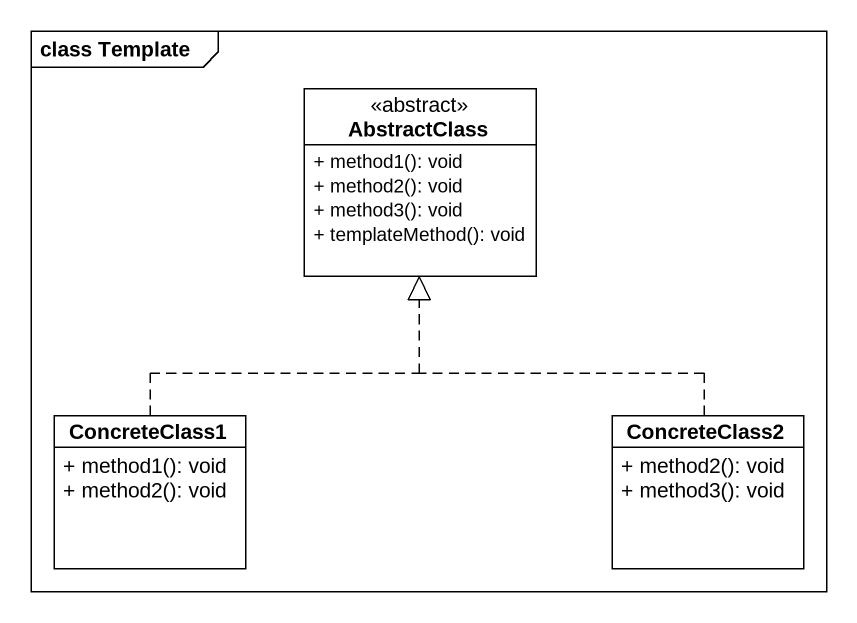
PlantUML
@startuml
mainframe class Template
hide circle
hide empty members
skinparam classAttributeIconSize 0
class AbstractClass <<abstract>> {
  + method1(): void
  + method2(): void
  + method3(): void
  + templateMethod(): void
}
class ConcreteClass1 {
  + method1(): void
  + method2(): void
}
class ConcreteClass2 {
  + method2(): void
  + method3(): void
}
ConcreteClass1 .up.|> AbstractClass
ConcreteClass2 .up.|> AbstractClass
@enduml
